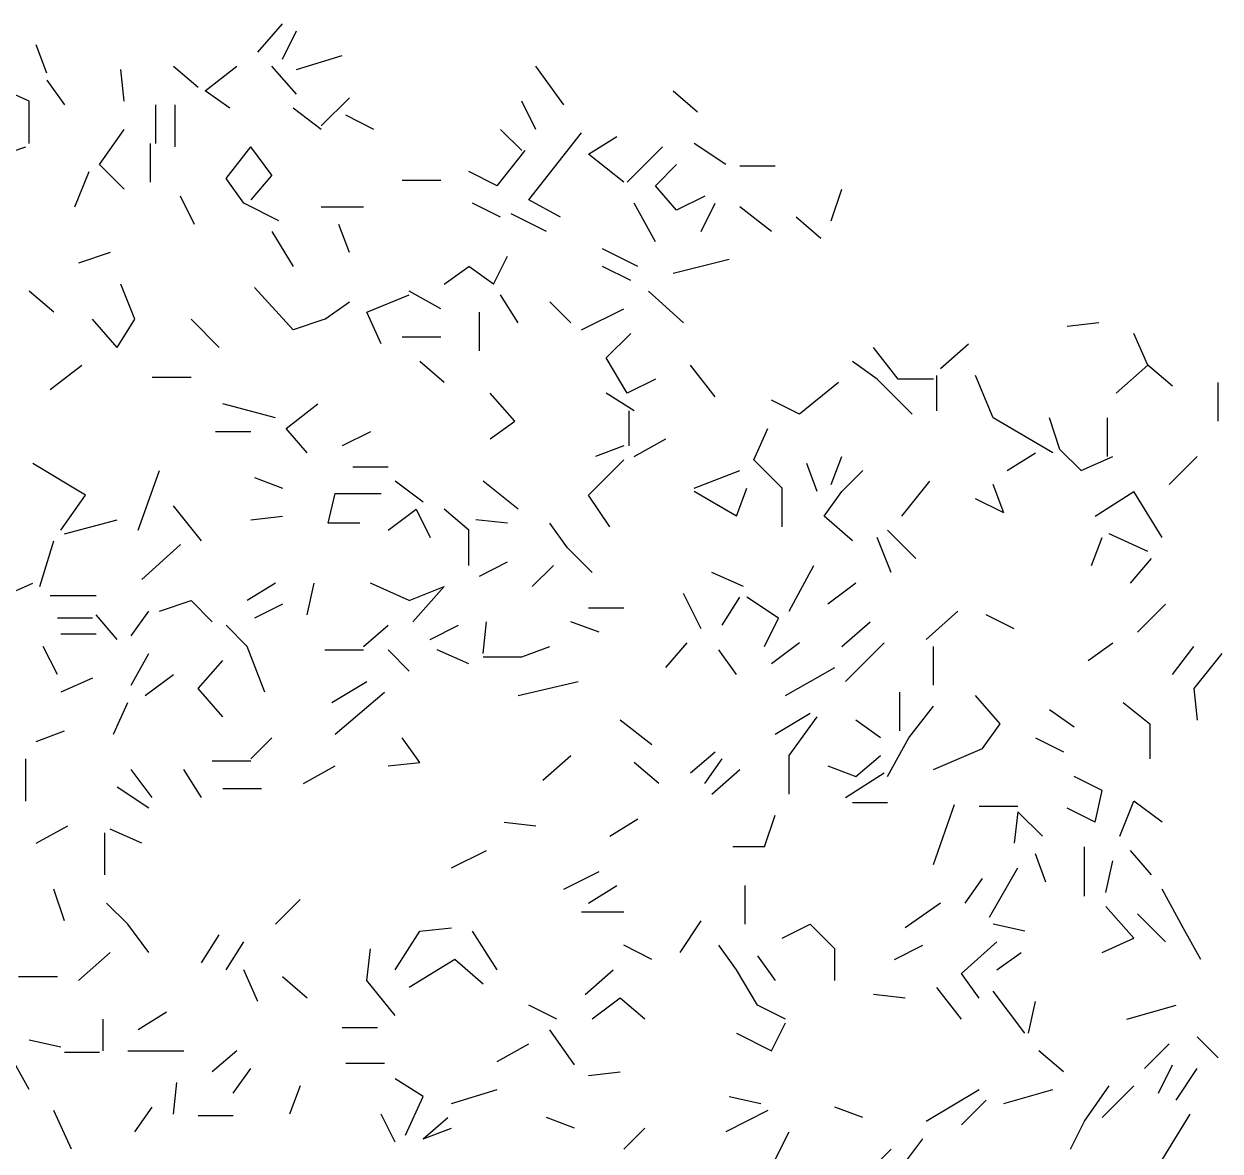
# Model space of a CAD drawing. Header units: millimetres. Extents: x 87938 to 265635, y 330093 to 434310.
# Drawn here: x 120831 to 123279, y 388673 to 390981 of the extents above; entities that cross this region are included whole.
import ezdxf

# ---------------------------------------------------------------- set-up
doc = ezdxf.new("R2010")
doc.units = ezdxf.units.MM

# ---------------------------------------------------------------- blocks, each defined once
blk = doc.blocks.new('A$C17296E50')
at = {"linetype": 'Continuous'}
for p, q in [((2392, 5222), (2420, 5254)), ((2420, 5214), (2436, 5246)), ((2420, 5214), (2436, 5246)), ((2152, 5198), (2140, 5230)), ((2436, 5202), (2488, 5218)), ((2436, 5202), (2488, 5218)), ((2436, 5202), (2488, 5218)), ((2436, 5202), (2488, 5218)), ((2240, 5166), (2236, 5202)), ((2296, 5206), (2324, 5182)), ((2332, 5178), (2368, 5206)), ((2332, 5178), (2368, 5206)), ((2436, 5174), (2408, 5206)), ((2740, 5162), (2708, 5206)), ((2132, 5166), (2088, 5186)), ((2152, 5190), (2172, 5162)), ((2360, 5158), (2332, 5178)), ((2464, 5138), (2496, 5170)), ((2864, 5178), (2892, 5154)), ((2132, 5118), (2132, 5166)), ((2132, 5118), (2132, 5166)), ((2276, 5118), (2276, 5162)), ((2298, 5114), (2298, 5162)), ((2464, 5134), (2432, 5158)), ((2708, 5134), (2692, 5166)), ((2524, 5134), (2492, 5150)), ((2212, 5094), (2240, 5134)), ((2692, 5110), (2668, 5134)), ((2700, 5054), (2760, 5130)), ((2092, 5102), (2128, 5114)), ((2270, 5074), (2270, 5118)), ((2356, 5078), (2384, 5114)), ((2408, 5082), (2384, 5114)), ((2408, 5082), (2384, 5114)), ((2408, 5082), (2384, 5114)), ((2408, 5082), (2384, 5114)), ((2408, 5082), (2384, 5114)), ((2408, 5082), (2384, 5114)), ((2768, 5106), (2800, 5126)), ((2852, 5114), (2812, 5074)), ((2924, 5094), (2888, 5118)), ((2664, 5070), (2696, 5110)), ((2808, 5074), (2768, 5106)), ((2240, 5066), (2212, 5094)), ((2240, 5066), (2212, 5094)), ((2844, 5070), (2868, 5094)), ((2980, 5092), (2940, 5092)), ((2184, 5046), (2200, 5086)), ((2376, 5050), (2356, 5078)), ((2408, 5082), (2384, 5054)), ((2408, 5082), (2384, 5054)), ((2600, 5076), (2556, 5076)), ((2664, 5070), (2632, 5086)), ((2868, 5042), (2844, 5070)), ((3044, 5030), (3056, 5066)), ((2320, 5026), (2304, 5058)), ((2416, 5030), (2376, 5050)), ((2464, 5046), (2512, 5046)), ((2464, 5046), (2512, 5046)), ((2668, 5034), (2636, 5050)), ((2736, 5034), (2700, 5054)), ((2844, 5006), (2820, 5050)), ((2900, 5058), (2868, 5042)), ((2900, 5058), (2868, 5042)), ((2896, 5018), (2912, 5050)), ((2976, 5018), (2940, 5046)), ((2720, 5018), (2680, 5038)), ((3032, 5010), (3004, 5034)), ((2496, 4994), (2484, 5026)), ((2408, 5018), (2432, 4978)), ((2408, 5018), (2432, 4978)), ((2224, 4994), (2188, 4982)), ((2224, 4994), (2188, 4982)), ((2224, 4994), (2188, 4982)), ((2824, 4978), (2784, 4998)), ((2604, 4958), (2632, 4978)), ((2660, 4958), (2632, 4978)), ((2660, 4958), (2632, 4978)), ((2660, 4958), (2632, 4978)), ((2660, 4958), (2676, 4990)), ((2816, 4962), (2784, 4978)), ((2816, 4962), (2784, 4978)), ((2928, 4986), (2864, 4970)), ((2928, 4986), (2864, 4970)), ((2252, 4918), (2236, 4958)), ((2432, 4906), (2388, 4954)), ((2160, 4926), (2132, 4950)), ((2468, 4918), (2496, 4938)), ((2468, 4918), (2496, 4938)), ((2516, 4926), (2564, 4946)), ((2516, 4926), (2564, 4946)), ((2600, 4930), (2564, 4950)), ((2688, 4914), (2668, 4946)), ((2748, 4914), (2724, 4938)), ((2876, 4914), (2836, 4950)), ((2532, 4890), (2516, 4926)), ((2644, 4882), (2644, 4926)), ((2760, 4906), (2808, 4930)), ((2760, 4906), (2808, 4930)), ((2760, 4906), (2808, 4930)), ((2760, 4906), (2808, 4930)), ((2232, 4886), (2204, 4918)), ((2232, 4886), (2252, 4918)), ((2348, 4886), (2316, 4918)), ((2468, 4918), (2432, 4906)), ((3348, 4914), (3312, 4910)), ((3348, 4914), (3312, 4910)), ((2556, 4898), (2600, 4898)), ((2788, 4874), (2816, 4902)), ((3404, 4866), (3388, 4902)), ((3120, 4850), (3092, 4886)), ((3168, 4862), (3200, 4890)), ((2604, 4846), (2576, 4870)), ((2812, 4834), (2788, 4874)), ((3096, 4850), (3068, 4870)), ((2156, 4838), (2192, 4866)), ((2912, 4830), (2884, 4866)), ((3368, 4834), (3404, 4866)), ((3432, 4842), (3404, 4866)), ((2316, 4852), (2272, 4852)), ((2844, 4850), (2812, 4834)), ((3052, 4846), (3008, 4810)), ((3136, 4810), (3096, 4850)), ((3136, 4810), (3096, 4850)), ((3136, 4810), (3096, 4850)), ((3160, 4850), (3120, 4850)), ((3164, 4814), (3164, 4854)), ((3228, 4806), (3208, 4854)), ((3484, 4802), (3484, 4846)), ((2684, 4802), (2656, 4834)), ((2820, 4814), (2788, 4834)), ((2820, 4814), (2788, 4834)), ((2820, 4814), (2788, 4834)), ((2412, 4806), (2352, 4822)), ((2412, 4806), (2352, 4822)), ((2424, 4794), (2460, 4822)), ((3008, 4810), (2976, 4826)), ((2656, 4782), (2684, 4802)), ((2656, 4782), (2684, 4802)), ((2656, 4782), (2684, 4802)), ((2656, 4782), (2684, 4802)), ((2814, 4774), (2814, 4814)), ((2814, 4774), (2814, 4814)), ((3296, 4766), (3228, 4806)), ((3304, 4770), (3292, 4806)), ((3358, 4762), (3358, 4806)), ((3358, 4762), (3358, 4806)), ((3358, 4762), (3358, 4806)), ((3358, 4762), (3358, 4806)), ((2384, 4790), (2344, 4790)), ((2384, 4790), (2344, 4790)), ((2448, 4766), (2424, 4794)), ((2448, 4766), (2424, 4794)), ((2448, 4766), (2424, 4794)), ((2448, 4766), (2424, 4794)), ((2448, 4766), (2424, 4794)), ((2448, 4766), (2424, 4794)), ((2520, 4790), (2488, 4774)), ((2956, 4758), (2972, 4794)), ((2808, 4774), (2776, 4762)), ((2808, 4774), (2776, 4762)), ((2820, 4762), (2856, 4782)), ((2820, 4762), (2856, 4782)), ((3044, 4730), (3056, 4762)), ((3244, 4746), (3276, 4766)), ((3244, 4746), (3276, 4766)), ((3244, 4746), (3276, 4766)), ((3244, 4746), (3276, 4766)), ((3328, 4746), (3304, 4770)), ((3328, 4746), (3364, 4762)), ((3328, 4746), (3364, 4762)), ((3328, 4746), (3364, 4762)), ((3428, 4730), (3460, 4762)), ((2196, 4718), (2136, 4754)), ((2540, 4750), (2500, 4750)), ((2540, 4750), (2500, 4750)), ((2540, 4750), (2500, 4750)), ((2540, 4750), (2500, 4750)), ((2768, 4718), (2808, 4758)), ((2988, 4726), (2956, 4758)), ((3028, 4722), (3016, 4754)), ((2256, 4678), (2280, 4746)), ((2388, 4738), (2420, 4726)), ((2580, 4710), (2548, 4734)), ((2580, 4710), (2548, 4734)), ((2580, 4710), (2548, 4734)), ((2688, 4702), (2648, 4734)), ((2888, 4726), (2940, 4746)), ((3056, 4722), (3080, 4746)), ((3124, 4694), (3156, 4734)), ((2472, 4686), (2480, 4720)), ((2480, 4720), (2532, 4720)), ((2936, 4694), (2888, 4722)), ((2936, 4694), (2948, 4726)), ((2988, 4682), (2988, 4726)), ((3036, 4694), (3056, 4722)), ((3240, 4698), (3228, 4730)), ((3240, 4698), (3228, 4730)), ((3240, 4698), (3228, 4730)), ((3344, 4694), (3388, 4722)), ((3420, 4670), (3388, 4722)), ((2168, 4678), (2196, 4718)), ((2168, 4678), (2196, 4718)), ((2168, 4678), (2196, 4718)), ((2328, 4666), (2296, 4706)), ((2328, 4666), (2296, 4706)), ((2792, 4682), (2768, 4718)), ((2792, 4682), (2768, 4718)), ((2792, 4682), (2768, 4718)), ((2792, 4682), (2768, 4718)), ((2792, 4682), (2768, 4718)), ((2792, 4682), (2768, 4718)), ((2792, 4682), (2768, 4718)), ((2792, 4682), (2768, 4718)), ((3240, 4698), (3208, 4714)), ((2384, 4690), (2420, 4694)), ((2540, 4678), (2572, 4702)), ((2572, 4702), (2588, 4670)), ((2632, 4678), (2604, 4702)), ((3068, 4666), (3036, 4694)), ((2172, 4674), (2232, 4690)), ((2508, 4686), (2472, 4686)), ((2508, 4686), (2472, 4686)), ((2508, 4686), (2472, 4686)), ((2508, 4686), (2472, 4686)), ((2676, 4686), (2640, 4690)), ((2676, 4686), (2640, 4690)), ((2744, 4658), (2724, 4686)), ((2144, 4614), (2160, 4666)), ((2632, 4638), (2632, 4678)), ((2632, 4638), (2632, 4678)), ((3112, 4630), (3096, 4670)), ((3140, 4646), (3108, 4678)), ((3340, 4638), (3352, 4670)), ((3404, 4654), (3360, 4674)), ((3404, 4654), (3360, 4674)), ((2260, 4622), (2304, 4662)), ((2260, 4622), (2304, 4662)), ((2260, 4622), (2304, 4662)), ((2260, 4622), (2304, 4662)), ((2772, 4630), (2744, 4658)), ((2644, 4626), (2676, 4642)), ((2704, 4614), (2728, 4638)), ((2704, 4614), (2728, 4638)), ((2996, 4586), (3024, 4638)), ((2996, 4586), (3024, 4638)), ((2996, 4586), (3024, 4638)), ((2996, 4586), (3024, 4638)), ((2996, 4586), (3024, 4638)), ((2996, 4586), (3024, 4638)), ((3384, 4618), (3408, 4646)), ((3384, 4618), (3408, 4646)), ((3384, 4618), (3408, 4646)), ((2944, 4614), (2908, 4630)), ((2100, 4602), (2136, 4618)), ((2412, 4618), (2380, 4598)), ((2448, 4582), (2456, 4618)), ((2564, 4598), (2520, 4618)), ((2564, 4598), (2604, 4614)), ((2568, 4574), (2604, 4614)), ((3072, 4618), (3040, 4594)), ((2156, 4604), (2208, 4604)), ((2280, 4586), (2316, 4598)), ((2340, 4574), (2316, 4598)), ((2896, 4566), (2876, 4606)), ((2920, 4570), (2940, 4602)), ((2920, 4570), (2940, 4602)), ((2984, 4578), (2948, 4602)), ((2248, 4558), (2268, 4586)), ((2420, 4594), (2388, 4578)), ((2420, 4594), (2388, 4578)), ((2768, 4590), (2808, 4590)), ((3152, 4554), (3188, 4586)), ((3392, 4562), (3424, 4594)), ((3392, 4562), (3424, 4594)), ((3392, 4562), (3424, 4594)), ((2204, 4578), (2164, 4578)), ((2204, 4578), (2164, 4578)), ((2204, 4578), (2164, 4578)), ((2204, 4578), (2164, 4578)), ((2204, 4578), (2164, 4578)), ((2204, 4578), (2164, 4578)), ((2204, 4578), (2164, 4578)), ((2204, 4578), (2164, 4578)), ((2232, 4554), (2208, 4582)), ((2380, 4546), (2356, 4570)), ((2512, 4546), (2540, 4570)), ((2588, 4554), (2620, 4570)), ((2588, 4554), (2620, 4570)), ((2588, 4554), (2620, 4570)), ((2588, 4554), (2620, 4570)), ((2588, 4554), (2620, 4570)), ((2588, 4554), (2620, 4570)), ((2588, 4554), (2620, 4570)), ((2648, 4538), (2652, 4574)), ((2780, 4562), (2748, 4574)), ((2780, 4562), (2748, 4574)), ((2780, 4562), (2748, 4574)), ((2780, 4562), (2748, 4574)), ((2968, 4546), (2984, 4578)), ((3056, 4546), (3088, 4574)), ((3056, 4546), (3088, 4574)), ((3056, 4546), (3088, 4574)), ((3056, 4546), (3088, 4574)), ((3056, 4546), (3088, 4574)), ((3056, 4546), (3088, 4574)), ((3252, 4566), (3220, 4582)), ((2208, 4560), (2168, 4560)), ((2208, 4560), (2168, 4560)), ((2208, 4560), (2168, 4560)), ((2208, 4560), (2168, 4560)), ((2208, 4560), (2168, 4560)), ((2164, 4514), (2148, 4546)), ((2400, 4494), (2380, 4546)), ((2692, 4534), (2724, 4546)), ((2692, 4534), (2724, 4546)), ((2856, 4522), (2880, 4550)), ((3008, 4550), (2976, 4526)), ((3060, 4506), (3104, 4550)), ((3160, 4502), (3160, 4546)), ((3160, 4502), (3160, 4546)), ((3336, 4530), (3364, 4550)), ((3432, 4514), (3456, 4546)), ((2248, 4502), (2268, 4538)), ((2248, 4502), (2268, 4538)), ((2248, 4502), (2268, 4538)), ((2248, 4502), (2268, 4538)), ((2248, 4502), (2268, 4538)), ((2248, 4502), (2268, 4538)), ((2248, 4502), (2268, 4538)), ((2324, 4498), (2352, 4530)), ((2468, 4542), (2512, 4542)), ((2468, 4542), (2512, 4542)), ((2564, 4518), (2540, 4542)), ((2632, 4526), (2596, 4542)), ((2648, 4534), (2692, 4534)), ((2648, 4534), (2692, 4534)), ((2648, 4534), (2692, 4534)), ((2936, 4514), (2916, 4542)), ((3488, 4538), (3456, 4498)), ((2992, 4490), (3048, 4522)), ((2204, 4510), (2168, 4494)), ((2264, 4490), (2296, 4514)), ((2476, 4482), (2516, 4506)), ((2476, 4482), (2516, 4506)), ((2476, 4482), (2516, 4506)), ((2476, 4482), (2516, 4506)), ((2688, 4490), (2756, 4506)), ((2352, 4466), (2324, 4498)), ((2352, 4466), (2324, 4498)), ((2352, 4466), (2324, 4498)), ((2352, 4466), (2324, 4498)), ((2480, 4446), (2536, 4494)), ((3122, 4450), (3122, 4494)), ((3236, 4458), (3208, 4490)), ((3456, 4498), (3460, 4462)), ((2228, 4446), (2244, 4482)), ((3132, 4442), (3160, 4478)), ((3132, 4442), (3160, 4478)), ((3132, 4442), (3160, 4478)), ((3376, 4482), (3406, 4458)), ((2840, 4434), (2804, 4462)), ((2980, 4446), (3020, 4470)), ((2996, 4422), (3028, 4466)), ((3100, 4442), (3072, 4462)), ((3320, 4454), (3292, 4474)), ((2140, 4438), (2172, 4450)), ((3216, 4430), (3236, 4458)), ((3406, 4458), (3406, 4418)), ((2384, 4418), (2408, 4442)), ((2576, 4414), (2556, 4442)), ((3108, 4398), (3132, 4442)), ((3276, 4442), (3308, 4426)), ((2716, 4394), (2748, 4422)), ((2884, 4402), (2912, 4426)), ((2996, 4378), (2996, 4422)), ((3072, 4398), (3100, 4422)), ((3160, 4406), (3216, 4430)), ((2128, 4370), (2128, 4418)), ((2128, 4370), (2128, 4418)), ((2128, 4370), (2128, 4418)), ((2340, 4416), (2384, 4416)), ((2444, 4390), (2480, 4410)), ((2540, 4410), (2576, 4414)), ((2540, 4410), (2576, 4414)), ((2540, 4410), (2576, 4414)), ((2540, 4410), (2576, 4414)), ((2848, 4390), (2820, 4414)), ((2848, 4390), (2820, 4414)), ((2900, 4390), (2920, 4418)), ((2900, 4390), (2920, 4418)), ((3040, 4410), (3072, 4398)), ((2272, 4374), (2248, 4406)), ((2272, 4374), (2248, 4406)), ((2328, 4374), (2308, 4406)), ((2908, 4378), (2940, 4406)), ((2908, 4378), (2940, 4406)), ((2908, 4378), (2940, 4406)), ((3060, 4374), (3104, 4402)), ((3060, 4374), (3104, 4402)), ((3060, 4374), (3104, 4402)), ((3060, 4374), (3104, 4402)), ((3060, 4374), (3104, 4402)), ((3352, 4382), (3320, 4398)), ((2268, 4362), (2232, 4386)), ((2268, 4362), (2232, 4386)), ((2268, 4362), (2232, 4386)), ((2396, 4384), (2352, 4384)), ((3344, 4346), (3352, 4382)), ((3344, 4346), (3352, 4382)), ((3108, 4368), (3068, 4368)), ((3160, 4298), (3184, 4366)), ((3160, 4298), (3184, 4366)), ((3160, 4298), (3184, 4366)), ((3372, 4330), (3388, 4370)), ((3420, 4346), (3388, 4370)), ((3420, 4346), (3388, 4370)), ((3420, 4346), (3388, 4370)), ((2968, 4318), (2980, 4354)), ((3256, 4364), (3212, 4364)), ((3256, 4358), (3252, 4322)), ((3284, 4330), (3256, 4358)), ((3344, 4346), (3312, 4362)), ((2140, 4322), (2176, 4342)), ((2672, 4346), (2708, 4342)), ((2672, 4346), (2708, 4342)), ((2672, 4346), (2708, 4342)), ((2792, 4330), (2824, 4350)), ((2792, 4330), (2824, 4350)), ((2218, 4286), (2218, 4334)), ((2260, 4322), (2224, 4338)), ((2260, 4322), (2224, 4338)), ((2612, 4294), (2652, 4314)), ((2968, 4318), (2932, 4318)), ((3332, 4262), (3332, 4318)), ((3408, 4286), (3384, 4314)), ((3408, 4286), (3384, 4314)), ((3288, 4278), (3276, 4310)), ((3288, 4278), (3276, 4310)), ((3288, 4278), (3276, 4310)), ((3356, 4266), (3364, 4302)), ((3356, 4266), (3364, 4302)), ((3356, 4266), (3364, 4302)), ((2740, 4270), (2780, 4290)), ((3224, 4238), (3256, 4294)), ((3224, 4238), (3256, 4294)), ((2768, 4254), (2800, 4274)), ((2768, 4254), (2800, 4274)), ((2768, 4254), (2800, 4274)), ((2946, 4230), (2946, 4274)), ((3196, 4254), (3216, 4282)), ((3196, 4254), (3216, 4282)), ((3196, 4254), (3216, 4282)), ((2172, 4234), (2160, 4270)), ((2412, 4230), (2440, 4258)), ((2412, 4230), (2440, 4258)), ((2412, 4230), (2440, 4258)), ((3444, 4226), (3420, 4270)), ((3444, 4226), (3420, 4270)), ((2244, 4230), (2220, 4254)), ((2760, 4244), (2808, 4244)), ((2760, 4244), (2808, 4244)), ((2760, 4244), (2808, 4244)), ((2760, 4244), (2808, 4244)), ((3168, 4254), (3128, 4226)), ((3388, 4214), (3356, 4250)), ((3388, 4214), (3356, 4250)), ((2268, 4198), (2244, 4230)), ((2268, 4198), (2244, 4230)), ((2268, 4198), (2244, 4230)), ((2872, 4198), (2896, 4234)), ((2872, 4198), (2896, 4234)), ((2872, 4198), (2896, 4234)), ((2872, 4198), (2896, 4234)), ((2872, 4198), (2896, 4234)), ((2988, 4214), (3020, 4230)), ((3048, 4202), (3020, 4230)), ((3048, 4202), (3020, 4230)), ((3048, 4202), (3020, 4230)), ((3264, 4222), (3228, 4230)), ((3424, 4210), (3392, 4242)), ((3424, 4210), (3392, 4242)), ((2328, 4186), (2348, 4218)), ((2548, 4178), (2576, 4222)), ((2576, 4222), (2612, 4226)), ((2664, 4178), (2636, 4222)), ((2664, 4178), (2636, 4222)), ((2664, 4178), (2636, 4222)), ((2664, 4178), (2636, 4222)), ((3464, 4190), (3444, 4226)), ((2356, 4178), (2376, 4210)), ((2840, 4190), (2808, 4206)), ((2936, 4178), (2916, 4206)), ((3116, 4190), (3148, 4206)), ((3192, 4174), (3232, 4210)), ((3352, 4198), (3388, 4214)), ((2188, 4166), (2224, 4198)), ((2188, 4166), (2224, 4198)), ((2188, 4166), (2224, 4198)), ((2516, 4166), (2520, 4202)), ((2516, 4166), (2520, 4202)), ((2616, 4190), (2564, 4158)), ((2616, 4190), (2564, 4158)), ((2648, 4162), (2616, 4190)), ((2960, 4194), (2980, 4166)), ((3048, 4166), (3048, 4202)), ((3048, 4166), (3048, 4202)), ((3232, 4178), (3260, 4198)), ((2392, 4142), (2376, 4178)), ((2392, 4142), (2376, 4178)), ((2764, 4150), (2796, 4178)), ((2960, 4138), (2936, 4178)), ((2960, 4138), (2936, 4178)), ((2164, 4170), (2120, 4170)), ((2448, 4146), (2420, 4170)), ((2548, 4126), (2516, 4166)), ((2548, 4126), (2516, 4166)), ((2548, 4126), (2516, 4166)), ((3212, 4146), (3192, 4174)), ((3212, 4146), (3192, 4174)), ((3128, 4146), (3092, 4150)), ((3128, 4146), (3092, 4150)), ((3128, 4146), (3092, 4150)), ((3128, 4146), (3092, 4150)), ((3192, 4122), (3164, 4158)), ((3192, 4122), (3164, 4158)), ((3264, 4106), (3228, 4154)), ((2732, 4122), (2700, 4138)), ((2732, 4122), (2700, 4138)), ((2732, 4122), (2700, 4138)), ((2804, 4146), (2772, 4122)), ((2832, 4122), (2804, 4146)), ((2832, 4122), (2804, 4146)), ((2992, 4122), (2960, 4138)), ((3268, 4106), (3276, 4142)), ((3380, 4122), (3436, 4138)), ((3380, 4122), (3436, 4138)), ((3380, 4122), (3436, 4138)), ((3380, 4122), (3436, 4138)), ((3380, 4122), (3436, 4138)), ((2216, 4086), (2216, 4122)), ((2216, 4086), (2216, 4122)), ((2216, 4086), (2216, 4122)), ((2288, 4130), (2256, 4110)), ((2528, 4112), (2488, 4112)), ((2752, 4070), (2724, 4110)), ((2752, 4070), (2724, 4110)), ((2976, 4086), (2992, 4118)), ((2976, 4086), (2992, 4118)), ((2976, 4086), (2992, 4118)), ((2976, 4086), (2992, 4118)), ((2132, 4042), (2096, 4106)), ((2132, 4042), (2096, 4106)), ((2168, 4090), (2132, 4098)), ((2168, 4090), (2132, 4098)), ((2168, 4090), (2132, 4098)), ((2168, 4090), (2132, 4098)), ((2168, 4090), (2132, 4098)), ((2168, 4090), (2132, 4098)), ((2664, 4074), (2700, 4094)), ((2936, 4106), (2976, 4086)), ((3400, 4066), (3428, 4094)), ((3484, 4078), (3460, 4102)), ((3484, 4078), (3460, 4102)), ((2212, 4084), (2172, 4084)), ((2244, 4086), (2308, 4086)), ((2368, 4086), (2340, 4062)), ((2368, 4086), (2340, 4062)), ((3308, 4062), (3280, 4086)), ((2492, 4072), (2536, 4072)), ((3416, 4038), (3432, 4070)), ((3416, 4038), (3432, 4070)), ((3416, 4038), (3432, 4070)), ((3416, 4038), (3432, 4070)), ((2364, 4038), (2384, 4066)), ((2580, 4034), (2548, 4054)), ((2768, 4058), (2804, 4062)), ((2768, 4058), (2804, 4062)), ((2768, 4058), (2804, 4062)), ((2768, 4058), (2804, 4062)), ((3436, 4030), (3460, 4066)), ((3436, 4030), (3460, 4066)), ((3436, 4030), (3460, 4066)), ((2296, 4014), (2300, 4050)), ((2296, 4014), (2300, 4050)), ((2440, 4046), (2428, 4014)), ((2440, 4046), (2428, 4014)), ((2612, 4026), (2664, 4042)), ((3152, 4006), (3212, 4042)), ((3240, 4026), (3296, 4042)), ((3240, 4026), (3296, 4042)), ((3240, 4026), (3296, 4042)), ((3332, 4006), (3360, 4046)), ((3352, 4010), (3388, 4046)), ((2560, 3990), (2580, 4034)), ((2928, 4034), (2964, 4026)), ((3192, 4002), (3220, 4030)), ((3192, 4002), (3220, 4030)), ((3192, 4002), (3220, 4030)), ((3192, 4002), (3220, 4030)), ((3192, 4002), (3220, 4030)), ((3192, 4002), (3220, 4030)), ((3192, 4002), (3220, 4030)), ((2180, 3974), (2160, 4018)), ((2252, 3994), (2272, 4022)), ((2548, 3982), (2532, 4014)), ((2548, 3982), (2532, 4014)), ((2548, 3982), (2532, 4014)), ((2548, 3982), (2532, 4014)), ((2548, 3982), (2532, 4014)), ((2548, 3982), (2532, 4014)), ((2972, 4018), (2924, 3994)), ((2972, 4018), (2924, 3994)), ((3080, 4010), (3048, 4022)), ((3420, 3962), (3452, 4014)), ((2364, 4012), (2324, 4012)), ((2580, 3986), (2608, 4010)), ((2580, 3986), (2608, 4010)), ((2580, 3986), (2608, 4010)), ((2580, 3986), (2608, 4010)), ((2580, 3986), (2608, 4010)), ((2580, 3986), (2608, 4010)), ((2580, 3986), (2608, 4010)), ((2580, 3986), (2608, 4010)), ((2580, 3986), (2608, 4010)), ((2580, 3986), (2608, 4010)), ((2752, 3998), (2720, 4010)), ((2752, 3998), (2720, 4010)), ((2752, 3998), (2720, 4010)), ((2752, 3998), (2720, 4010)), ((3316, 3974), (3332, 4006)), ((2580, 3986), (2612, 3998)), ((2808, 3974), (2832, 3998)), ((2976, 3954), (2996, 3994)), ((3124, 3954), (3148, 3986)), ((3076, 3938), (3112, 3974)), ((3076, 3938), (3112, 3974))]:
    blk.add_line(p, q, dxfattribs=at)

msp = doc.modelspace()

# ---------------------------------------------------------------- block references
at = {"xscale": 1.8, "yscale": 1.8, "zscale": 1.8}
msp.add_blockref('A$C17296E50', (117004.6, 381523.4), dxfattribs=at)

doc.saveas('drawing.dxf')
